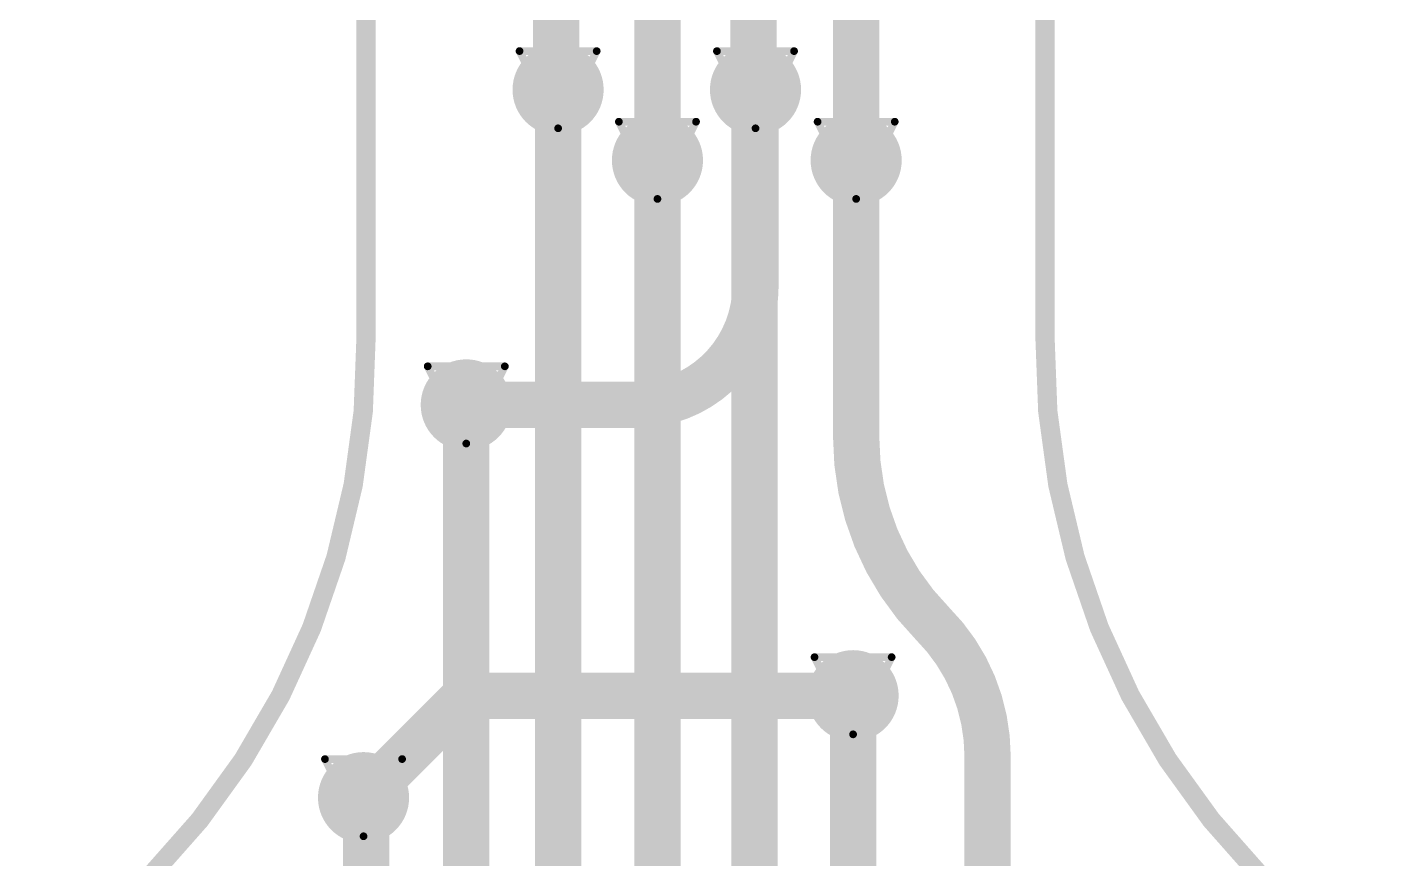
# Model space of a CAD drawing. Header units: inches. Extents: x -3.9 to 9.5, y -7 to 2.6.
# Drawn here: x -0.0268 to 0.325, y -4.2323 to -4.0168 of the extents above; entities that cross this region are included whole.
import ezdxf

# ---------------------------------------------------------------- set-up
doc = ezdxf.new("R2010")
doc.units = ezdxf.units.IN
doc.header["$MEASUREMENT"] = 0
for name, color, linetype in [('Board Outline', 216, 'Continuous'), ('Bottom Layer', 5, 'Continuous'), ('Drill Drawing', 1, 'Continuous'), ('Top Layer', 1, 'Continuous'), ('Via Holes', 16, 'Continuous')]:
    doc.layers.add(name, color=color, linetype=linetype)

msp = doc.modelspace()

# ---------------------------------------------------------------- hatches: boundary and pattern name
at = {"layer": 'Bottom Layer'}
h = msp.add_hatch(color=5, dxfattribs=at)
edge = h.paths.add_edge_path()
edge.add_arc((0.1108921, -4.032999), 0.011811, 0, 360)
h = msp.add_hatch(color=5, dxfattribs=at)
edge = h.paths.add_edge_path()
edge.add_arc((0.1620732, -4.032999), 0.011811, 0, 360)
h = msp.add_hatch(color=5, dxfattribs=at)
edge = h.paths.add_edge_path()
edge.add_arc((0.1366529, -4.0512921), 0.011811, 0, 360)
h = msp.add_hatch(color=5, dxfattribs=at)
edge = h.paths.add_edge_path()
edge.add_arc((0.1881703, -4.0512921), 0.011811, 0, 360)
h = msp.add_hatch(color=5, dxfattribs=at)
edge = h.paths.add_edge_path()
edge.add_arc((0.0870811, -4.1146612), 0.011811, 0, 360)
h = msp.add_hatch(color=5, dxfattribs=at)
edge = h.paths.add_edge_path()
edge.add_arc((0.1873741, -4.1899987), 0.011811, 0, 360)
h = msp.add_hatch(color=5, dxfattribs=at)
edge = h.paths.add_edge_path()
edge.add_arc((0.0604465, -4.2164103), 0.011811, 0, 360)
at = {"layer": 'Top Layer'}
h = msp.add_hatch(color=1, dxfattribs=at)
edge = h.paths.add_edge_path()
edge.add_arc((0.1108921, -4.032999), 0.011811, 0, 360)
h = msp.add_hatch(color=1, dxfattribs=at)
edge = h.paths.add_edge_path()
edge.add_arc((0.1620732, -4.032999), 0.011811, 0, 360)
h = msp.add_hatch(color=1, dxfattribs=at)
edge = h.paths.add_edge_path()
edge.add_arc((0.1366529, -4.0512921), 0.011811, 0, 360)
h = msp.add_hatch(color=1, dxfattribs=at)
edge = h.paths.add_edge_path()
edge.add_arc((0.1881703, -4.0512921), 0.011811, 0, 360)
h = msp.add_hatch(color=1, dxfattribs=at)
edge = h.paths.add_edge_path()
edge.add_arc((0.0870811, -4.1146612), 0.011811, 0, 360)
h = msp.add_hatch(color=1, dxfattribs=at)
edge = h.paths.add_edge_path()
edge.add_arc((0.1873741, -4.1899987), 0.011811, 0, 360)
h = msp.add_hatch(color=1, dxfattribs=at)
edge = h.paths.add_edge_path()
edge.add_arc((0.0604465, -4.2164103), 0.011811, 0, 360)
at = {"layer": 'Via Holes'}
h = msp.add_hatch(color=7, dxfattribs=at)
edge = h.paths.add_edge_path()
edge.add_arc((0.1108921, -4.032999), 0.0059055, 0, 360)
h = msp.add_hatch(color=7, dxfattribs=at)
edge = h.paths.add_edge_path()
edge.add_arc((0.1620732, -4.032999), 0.0059055, 0, 360)
h = msp.add_hatch(color=7, dxfattribs=at)
edge = h.paths.add_edge_path()
edge.add_arc((0.1366529, -4.0512921), 0.0059055, 0, 360)
h = msp.add_hatch(color=7, dxfattribs=at)
edge = h.paths.add_edge_path()
edge.add_arc((0.1881703, -4.0512921), 0.0059055, 0, 360)
h = msp.add_hatch(color=7, dxfattribs=at)
edge = h.paths.add_edge_path()
edge.add_arc((0.0870811, -4.1146612), 0.0059055, 0, 360)
h = msp.add_hatch(color=7, dxfattribs=at)
edge = h.paths.add_edge_path()
edge.add_arc((0.1873741, -4.1899987), 0.0059055, 0, 360)
h = msp.add_hatch(color=7, dxfattribs=at)
edge = h.paths.add_edge_path()
edge.add_arc((0.0604465, -4.2164103), 0.0059055, 0, 360)

# ---------------------------------------------------------------- linework, layer by layer
at = {"layer": 'Board Outline'}
for points in [[(0.0608431, -0.8772292, 0.005, 0.005, 0), (0.0611086, -4.0970109, 0.005, 0.005, 0)], [(0.2368285, -0.8908754, 0.005, 0.005, 0), (0.2371206, -4.0970237, 0.005, 0.005, 0)], [(0.0611055, -4.0970109, 0.005, 0.005, -0.2500687460615742), (-0.0242715, -4.2614656, 0.005, 0.005, 0)], [(0.322485, -4.2614541, 0.005, 0.005, -0.2500687460615744), (0.2371206, -4.0970237, 0.005, 0.005, 0)]]:
    msp.add_lwpolyline(points, format="xyseb", dxfattribs=at)
for points in [[(0.0598555, -4.0970109, 0.0025, 0.0025, 1), (0.0623555, -4.0970109, 0.0025, 0.0025, 1)], [(0.0598586, -4.0970109, 0.0025, 0.0025, 1), (0.0623586, -4.0970109, 0.0025, 0.0025, 1)], [(0.2358706, -4.0970237, 0.0025, 0.0025, 1), (0.2383706, -4.0970237, 0.0025, 0.0025, 1)], [(0.2358706, -4.0970237, 0.0025, 0.0025, 1), (0.2383706, -4.0970237, 0.0025, 0.0025, 1)]]:
    msp.add_lwpolyline(points, format="xyseb", close=True, dxfattribs=at)
at = {"layer": 'Bottom Layer'}
for points in [[(0.1103686, -4.032999, 0.012, 0.012, 0), (0.1103691, -0.8267352, 0.012, 0.012, 0)], [(0.1366534, -4.0512916, 0.012, 0.012, 0), (0.1366534, -0.8267207, 0.012, 0.012, 0)], [(0.1615497, -4.032999, 0.012, 0.012, 0), (0.1615502, -0.8267352, 0.012, 0.012, 0)], [(0.1878344, -0.8274291, 0.012, 0.012, 0), (0.1881703, -4.0512921, 0.012, 0.012, 0)], [(0.1620732, -4.083777, 0.012, 0.012, 0), (0.1620732, -4.032999, 0.012, 0.012, 0)], [(0.1366529, -4.0512921, 0.015, 0.015, 0), (0.1366534, -4.0512916, 0.015, 0.015, 0)], [(0.1878343, -4.0526295, 0.012, 0.012, 0), (0.1881703, -4.0512921, 0.012, 0.012, 0)], [(0.1620732, -4.083777, 0.012, 0.012, -0.4142135623730951), (0.131189, -4.1146612, 0.012, 0.012, 0)], [(0.0870811, -4.1146612, 0.012, 0.012, 0), (0.131189, -4.1146612, 0.012, 0.012, 0)], [(0.0604465, -4.2164103, 0.012, 0.012, 0), (0.0868581, -4.1899987, 0.012, 0.012, 0)], [(0.0868581, -4.1899987, 0.012, 0.012, 0), (0.1873741, -4.1899987, 0.012, 0.012, 0)]]:
    msp.add_lwpolyline(points, format="xyseb", dxfattribs=at)
for points in [[(0.1073686, -4.032999, 0.006, 0.006, 1), (0.1133686, -4.032999, 0.006, 0.006, 1)], [(0.1585497, -4.032999, 0.006, 0.006, 1), (0.1645497, -4.032999, 0.006, 0.006, 1)], [(0.1590732, -4.032999, 0.006, 0.006, 1), (0.1650732, -4.032999, 0.006, 0.006, 1)], [(0.1329029, -4.0512921, 0.0075, 0.0075, 1), (0.1404029, -4.0512921, 0.0075, 0.0075, 1)], [(0.1329034, -4.0512916, 0.0075, 0.0075, 1), (0.1404034, -4.0512916, 0.0075, 0.0075, 1)], [(0.1336534, -4.0512916, 0.006, 0.006, 1), (0.1396534, -4.0512916, 0.006, 0.006, 1)], [(0.1848343, -4.0526295, 0.006, 0.006, 1), (0.1908343, -4.0526295, 0.006, 0.006, 1)], [(0.1851703, -4.0512921, 0.006, 0.006, 1), (0.1911703, -4.0512921, 0.006, 0.006, 1)], [(0.1851703, -4.0512921, 0.006, 0.006, 1), (0.1911703, -4.0512921, 0.006, 0.006, 1)], [(0.1590732, -4.083777, 0.006, 0.006, 1), (0.1650732, -4.083777, 0.006, 0.006, 1)], [(0.1590732, -4.083777, 0.006, 0.006, 1), (0.1650732, -4.083777, 0.006, 0.006, 1)], [(0.0840811, -4.1146612, 0.006, 0.006, 1), (0.0900811, -4.1146612, 0.006, 0.006, 1)], [(0.128189, -4.1146612, 0.006, 0.006, 1), (0.134189, -4.1146612, 0.006, 0.006, 1)], [(0.128189, -4.1146612, 0.006, 0.006, 1), (0.134189, -4.1146612, 0.006, 0.006, 1)], [(0.0838581, -4.1899987, 0.006, 0.006, 1), (0.0898581, -4.1899987, 0.006, 0.006, 1)], [(0.0838581, -4.1899987, 0.006, 0.006, 1), (0.0898581, -4.1899987, 0.006, 0.006, 1)], [(0.1843741, -4.1899987, 0.006, 0.006, 1), (0.1903741, -4.1899987, 0.006, 0.006, 1)], [(0.0574465, -4.2164103, 0.006, 0.006, 1), (0.0634465, -4.2164103, 0.006, 0.006, 1)]]:
    msp.add_lwpolyline(points, format="xyseb", close=True, dxfattribs=at)
at = {"layer": 'Drill Drawing'}
for points in [[(0.1008921, -4.022999, 0.002, 0.002, 0), (0.1208921, -4.022999, 0.002, 0.002, 0)], [(0.1008921, -4.022999, 0.002, 0.002, 0), (0.1108921, -4.042999, 0.002, 0.002, 0)], [(0.1108921, -4.042999, 0.002, 0.002, 0), (0.1208921, -4.022999, 0.002, 0.002, 0)], [(0.1520732, -4.022999, 0.002, 0.002, 0), (0.1720732, -4.022999, 0.002, 0.002, 0)], [(0.1520732, -4.022999, 0.002, 0.002, 0), (0.1620732, -4.042999, 0.002, 0.002, 0)], [(0.1620732, -4.042999, 0.002, 0.002, 0), (0.1720732, -4.022999, 0.002, 0.002, 0)], [(0.1266529, -4.0412921, 0.002, 0.002, 0), (0.1466529, -4.0412921, 0.002, 0.002, 0)], [(0.1266529, -4.0412921, 0.002, 0.002, 0), (0.1366529, -4.0612921, 0.002, 0.002, 0)], [(0.1366529, -4.0612921, 0.002, 0.002, 0), (0.1466529, -4.0412921, 0.002, 0.002, 0)], [(0.1781703, -4.0412921, 0.002, 0.002, 0), (0.1981703, -4.0412921, 0.002, 0.002, 0)], [(0.1781703, -4.0412921, 0.002, 0.002, 0), (0.1881703, -4.0612921, 0.002, 0.002, 0)], [(0.1881703, -4.0612921, 0.002, 0.002, 0), (0.1981703, -4.0412921, 0.002, 0.002, 0)], [(0.0770811, -4.1046612, 0.002, 0.002, 0), (0.0970811, -4.1046612, 0.002, 0.002, 0)], [(0.0770811, -4.1046612, 0.002, 0.002, 0), (0.0870811, -4.1246612, 0.002, 0.002, 0)], [(0.0870811, -4.1246612, 0.002, 0.002, 0), (0.0970811, -4.1046612, 0.002, 0.002, 0)], [(0.1773741, -4.1799987, 0.002, 0.002, 0), (0.1973741, -4.1799987, 0.002, 0.002, 0)], [(0.1773741, -4.1799987, 0.002, 0.002, 0), (0.1873741, -4.1999987, 0.002, 0.002, 0)], [(0.1873741, -4.1999987, 0.002, 0.002, 0), (0.1973741, -4.1799987, 0.002, 0.002, 0)], [(0.0504465, -4.2064103, 0.002, 0.002, 0), (0.0704465, -4.2064103, 0.002, 0.002, 0)], [(0.0504465, -4.2064103, 0.002, 0.002, 0), (0.0604465, -4.2264103, 0.002, 0.002, 0)], [(0.0604465, -4.2264103, 0.002, 0.002, 0), (0.0704465, -4.2064103, 0.002, 0.002, 0)]]:
    msp.add_lwpolyline(points, format="xyseb", dxfattribs=at)
for points in [[(0.1003921, -4.022999, 0.001, 0.001, 1), (0.1013921, -4.022999, 0.001, 0.001, 1)], [(0.1003921, -4.022999, 0.001, 0.001, 1), (0.1013921, -4.022999, 0.001, 0.001, 1)], [(0.1203921, -4.022999, 0.001, 0.001, 1), (0.1213921, -4.022999, 0.001, 0.001, 1)], [(0.1203921, -4.022999, 0.001, 0.001, 1), (0.1213921, -4.022999, 0.001, 0.001, 1)], [(0.1515732, -4.022999, 0.001, 0.001, 1), (0.1525732, -4.022999, 0.001, 0.001, 1)], [(0.1515732, -4.022999, 0.001, 0.001, 1), (0.1525732, -4.022999, 0.001, 0.001, 1)], [(0.1715732, -4.022999, 0.001, 0.001, 1), (0.1725732, -4.022999, 0.001, 0.001, 1)], [(0.1715732, -4.022999, 0.001, 0.001, 1), (0.1725732, -4.022999, 0.001, 0.001, 1)], [(0.1261529, -4.0412921, 0.001, 0.001, 1), (0.1271529, -4.0412921, 0.001, 0.001, 1)], [(0.1261529, -4.0412921, 0.001, 0.001, 1), (0.1271529, -4.0412921, 0.001, 0.001, 1)], [(0.1461529, -4.0412921, 0.001, 0.001, 1), (0.1471529, -4.0412921, 0.001, 0.001, 1)], [(0.1461529, -4.0412921, 0.001, 0.001, 1), (0.1471529, -4.0412921, 0.001, 0.001, 1)], [(0.1776703, -4.0412921, 0.001, 0.001, 1), (0.1786703, -4.0412921, 0.001, 0.001, 1)], [(0.1776703, -4.0412921, 0.001, 0.001, 1), (0.1786703, -4.0412921, 0.001, 0.001, 1)], [(0.1976703, -4.0412921, 0.001, 0.001, 1), (0.1986703, -4.0412921, 0.001, 0.001, 1)], [(0.1976703, -4.0412921, 0.001, 0.001, 1), (0.1986703, -4.0412921, 0.001, 0.001, 1)], [(0.1103921, -4.042999, 0.001, 0.001, 1), (0.1113921, -4.042999, 0.001, 0.001, 1)], [(0.1103921, -4.042999, 0.001, 0.001, 1), (0.1113921, -4.042999, 0.001, 0.001, 1)], [(0.1615732, -4.042999, 0.001, 0.001, 1), (0.1625732, -4.042999, 0.001, 0.001, 1)], [(0.1615732, -4.042999, 0.001, 0.001, 1), (0.1625732, -4.042999, 0.001, 0.001, 1)], [(0.1361529, -4.0612921, 0.001, 0.001, 1), (0.1371529, -4.0612921, 0.001, 0.001, 1)], [(0.1361529, -4.0612921, 0.001, 0.001, 1), (0.1371529, -4.0612921, 0.001, 0.001, 1)], [(0.1876703, -4.0612921, 0.001, 0.001, 1), (0.1886703, -4.0612921, 0.001, 0.001, 1)], [(0.1876703, -4.0612921, 0.001, 0.001, 1), (0.1886703, -4.0612921, 0.001, 0.001, 1)], [(0.0765811, -4.1046612, 0.001, 0.001, 1), (0.0775811, -4.1046612, 0.001, 0.001, 1)], [(0.0765811, -4.1046612, 0.001, 0.001, 1), (0.0775811, -4.1046612, 0.001, 0.001, 1)], [(0.0965811, -4.1046612, 0.001, 0.001, 1), (0.0975811, -4.1046612, 0.001, 0.001, 1)], [(0.0965811, -4.1046612, 0.001, 0.001, 1), (0.0975811, -4.1046612, 0.001, 0.001, 1)], [(0.0865811, -4.1246612, 0.001, 0.001, 1), (0.0875811, -4.1246612, 0.001, 0.001, 1)], [(0.0865811, -4.1246612, 0.001, 0.001, 1), (0.0875811, -4.1246612, 0.001, 0.001, 1)], [(0.1768741, -4.1799987, 0.001, 0.001, 1), (0.1778741, -4.1799987, 0.001, 0.001, 1)], [(0.1768741, -4.1799987, 0.001, 0.001, 1), (0.1778741, -4.1799987, 0.001, 0.001, 1)], [(0.1968741, -4.1799987, 0.001, 0.001, 1), (0.1978741, -4.1799987, 0.001, 0.001, 1)], [(0.1968741, -4.1799987, 0.001, 0.001, 1), (0.1978741, -4.1799987, 0.001, 0.001, 1)], [(0.1868741, -4.1999987, 0.001, 0.001, 1), (0.1878741, -4.1999987, 0.001, 0.001, 1)], [(0.1868741, -4.1999987, 0.001, 0.001, 1), (0.1878741, -4.1999987, 0.001, 0.001, 1)], [(0.0499465, -4.2064103, 0.001, 0.001, 1), (0.0509465, -4.2064103, 0.001, 0.001, 1)], [(0.0499465, -4.2064103, 0.001, 0.001, 1), (0.0509465, -4.2064103, 0.001, 0.001, 1)], [(0.0699465, -4.2064103, 0.001, 0.001, 1), (0.0709465, -4.2064103, 0.001, 0.001, 1)], [(0.0699465, -4.2064103, 0.001, 0.001, 1), (0.0709465, -4.2064103, 0.001, 0.001, 1)], [(0.0599465, -4.2264103, 0.001, 0.001, 1), (0.0609465, -4.2264103, 0.001, 0.001, 1)], [(0.0599465, -4.2264103, 0.001, 0.001, 1), (0.0609465, -4.2264103, 0.001, 0.001, 1)]]:
    msp.add_lwpolyline(points, format="xyseb", close=True, dxfattribs=at)
at = {"layer": 'Top Layer'}
for points in [[(0.1108921, -4.483762, 0.012, 0.012, 0), (0.1108921, -4.032999, 0.012, 0.012, 0)], [(0.1617937, -4.0332785, 0.012, 0.012, 0), (0.1620732, -4.032999, 0.012, 0.012, 0)], [(0.1617937, -4.3702832, 0.012, 0.012, 0), (0.1617937, -4.0332785, 0.012, 0.012, 0)], [(0.1366529, -4.2203104, 0.012, 0.012, 0), (0.1366529, -4.0512921, 0.012, 0.012, 0)], [(0.1881703, -4.1229923, 0.012, 0.012, 0), (0.1881703, -4.0512921, 0.012, 0.012, 0)], [(0.0870811, -4.4087049, 0.012, 0.012, 0), (0.0870811, -4.1146612, 0.012, 0.012, 0)], [(0.2079907, -4.171327, 0.012, 0.012, -0.1974776096896852), (0.1881702, -4.1229923, 0.012, 0.012, 0)], [(0.2079946, -4.1713311, 0.012, 0.012, -0.1988821594636722), (0.2222435, -4.2057366, 0.012, 0.012, 0)], [(0.187364, -4.1900083, 0.012, 0.012, 0), (0.1873741, -4.1899982, 0.012, 0.012, 0)], [(0.187364, -4.3444037, 0.012, 0.012, 0), (0.187364, -4.1900083, 0.012, 0.012, 0)], [(0.2222435, -4.2547957, 0.012, 0.012, 0), (0.2222435, -4.2057366, 0.012, 0.012, 0)], [(0.0604465, -4.2164103, 0.012, 0.012, 0), (0.0611156, -4.2170794, 0.012, 0.012, 0)], [(0.0611156, -4.3701118, 0.012, 0.012, 0), (0.0611156, -4.2170794, 0.012, 0.012, 0)], [(0.1366529, -4.2203108, 0.012, 0.012, 0), (0.1366529, -4.2203104, 0.012, 0.012, 0)], [(0.1366529, -4.4823114, 0.012, 0.012, 0), (0.1366529, -4.2203108, 0.012, 0.012, 0)]]:
    msp.add_lwpolyline(points, format="xyseb", dxfattribs=at)
for points in [[(0.1078921, -4.032999, 0.006, 0.006, 1), (0.1138921, -4.032999, 0.006, 0.006, 1)], [(0.1587937, -4.0332785, 0.006, 0.006, 1), (0.1647937, -4.0332785, 0.006, 0.006, 1)], [(0.1587937, -4.0332785, 0.006, 0.006, 1), (0.1647937, -4.0332785, 0.006, 0.006, 1)], [(0.1590732, -4.032999, 0.006, 0.006, 1), (0.1650732, -4.032999, 0.006, 0.006, 1)], [(0.1336529, -4.0512921, 0.006, 0.006, 1), (0.1396529, -4.0512921, 0.006, 0.006, 1)], [(0.1851703, -4.0512921, 0.006, 0.006, 1), (0.1911703, -4.0512921, 0.006, 0.006, 1)], [(0.0840811, -4.1146612, 0.006, 0.006, 1), (0.0900811, -4.1146612, 0.006, 0.006, 1)], [(0.1851702, -4.1229923, 0.006, 0.006, 1), (0.1911702, -4.1229923, 0.006, 0.006, 1)], [(0.1851703, -4.1229923, 0.006, 0.006, 1), (0.1911703, -4.1229923, 0.006, 0.006, 1)], [(0.2049907, -4.171327, 0.006, 0.006, 1), (0.2109907, -4.171327, 0.006, 0.006, 1)], [(0.2049946, -4.1713311, 0.006, 0.006, 1), (0.2109946, -4.1713311, 0.006, 0.006, 1)], [(0.184364, -4.1900083, 0.006, 0.006, 1), (0.190364, -4.1900083, 0.006, 0.006, 1)], [(0.184364, -4.1900083, 0.006, 0.006, 1), (0.190364, -4.1900083, 0.006, 0.006, 1)], [(0.1843741, -4.1899982, 0.006, 0.006, 1), (0.1903741, -4.1899982, 0.006, 0.006, 1)], [(0.2192435, -4.2057366, 0.006, 0.006, 1), (0.2252435, -4.2057366, 0.006, 0.006, 1)], [(0.2192435, -4.2057366, 0.006, 0.006, 1), (0.2252435, -4.2057366, 0.006, 0.006, 1)], [(0.0574465, -4.2164103, 0.006, 0.006, 1), (0.0634465, -4.2164103, 0.006, 0.006, 1)], [(0.0581156, -4.2170794, 0.006, 0.006, 1), (0.0641156, -4.2170794, 0.006, 0.006, 1)], [(0.0581156, -4.2170794, 0.006, 0.006, 1), (0.0641156, -4.2170794, 0.006, 0.006, 1)], [(0.1336529, -4.2203104, 0.006, 0.006, 1), (0.1396529, -4.2203104, 0.006, 0.006, 1)], [(0.1336529, -4.2203104, 0.006, 0.006, 1), (0.1396529, -4.2203104, 0.006, 0.006, 1)], [(0.1336529, -4.2203108, 0.006, 0.006, 1), (0.1396529, -4.2203108, 0.006, 0.006, 1)], [(0.1336529, -4.2203108, 0.006, 0.006, 1), (0.1396529, -4.2203108, 0.006, 0.006, 1)]]:
    msp.add_lwpolyline(points, format="xyseb", close=True, dxfattribs=at)

doc.saveas('drawing.dxf')
